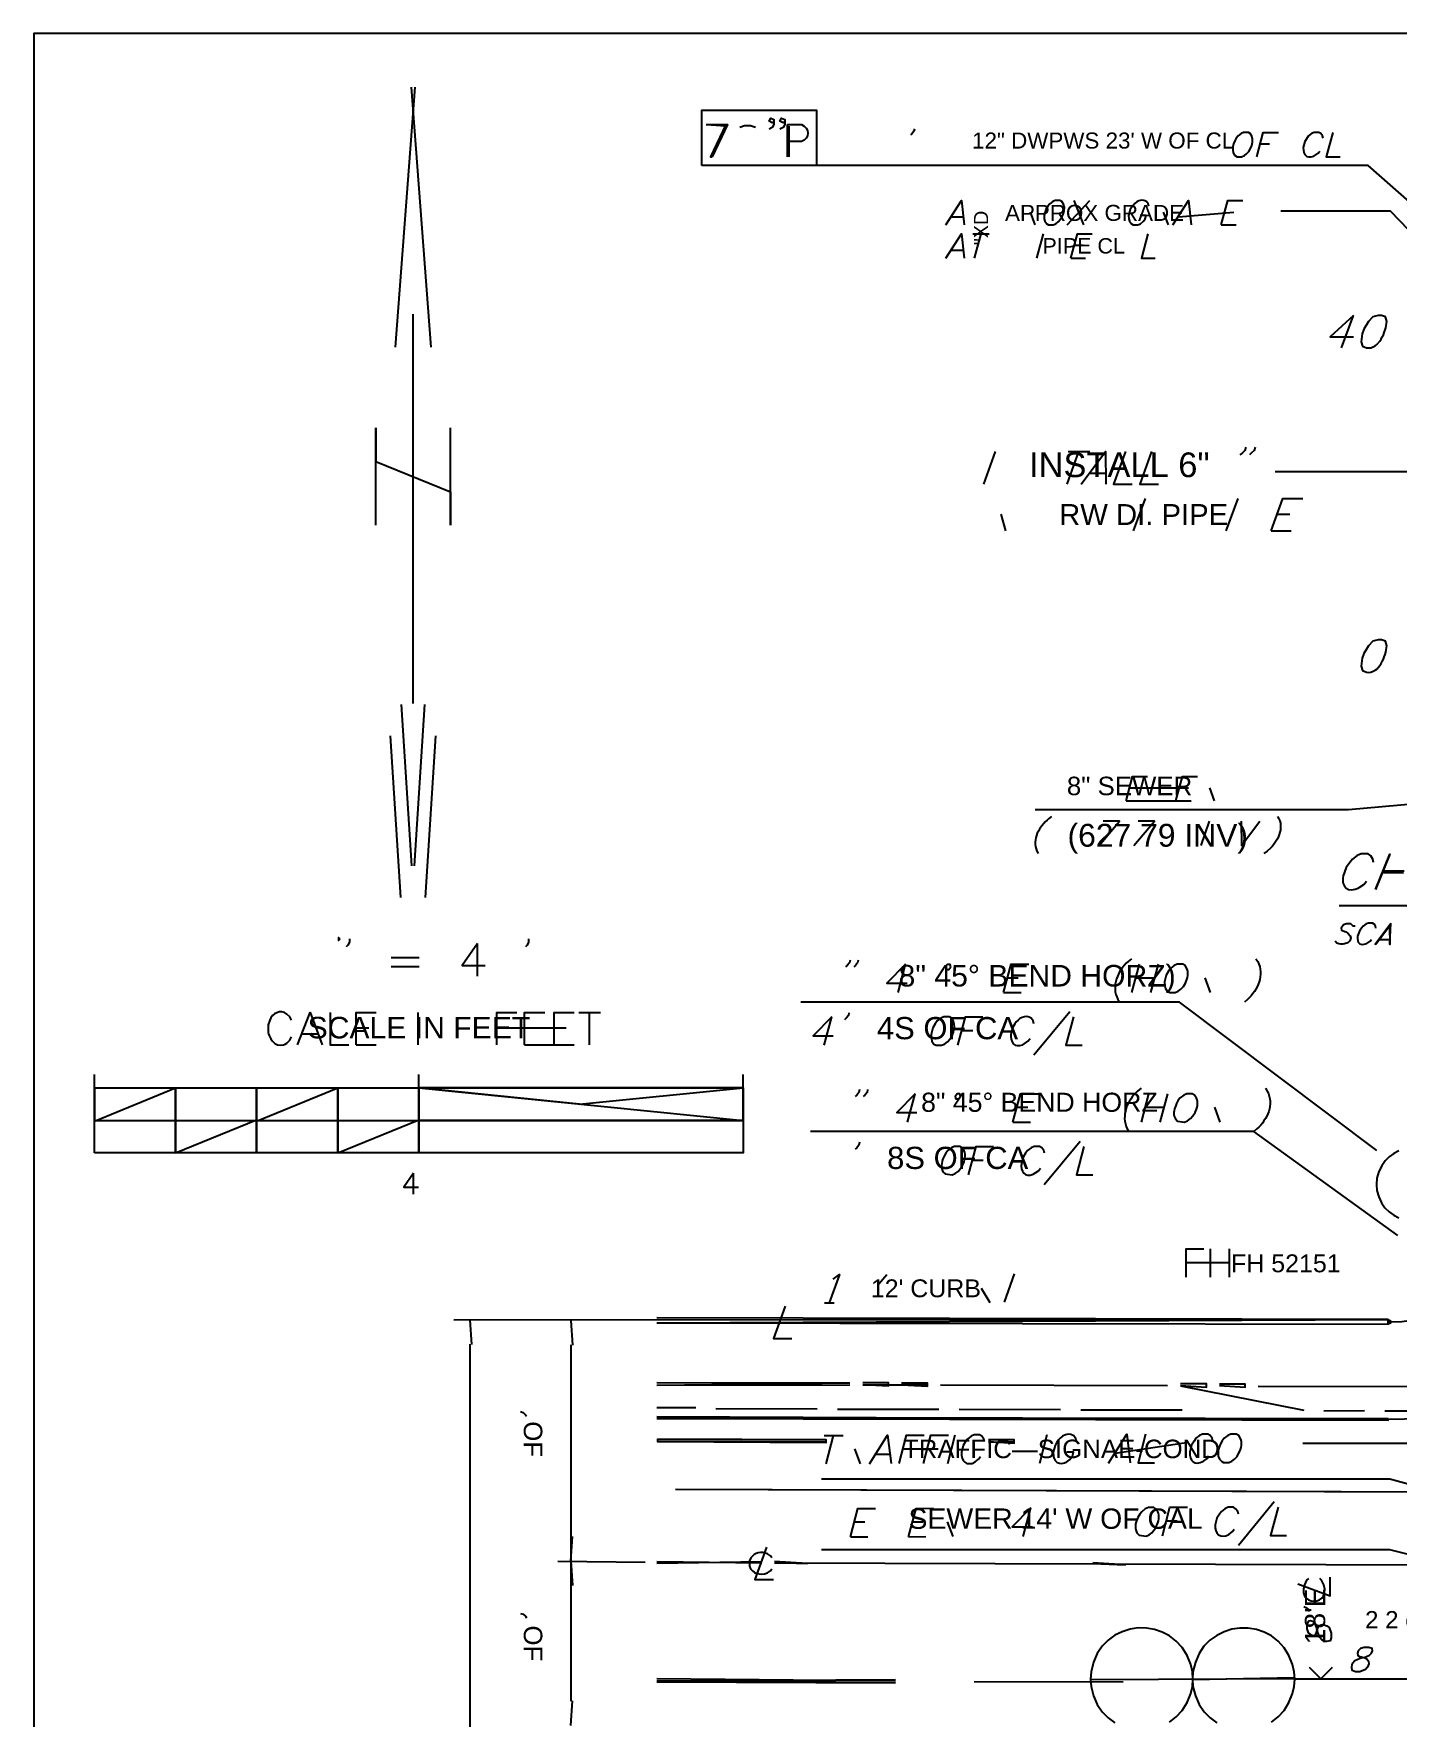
# Model space of a CAD drawing. Header units: feet. Extents: x 13 to 426, y 12 to 285.
# Drawn here: x 12.6 to 96.8, y 181.1 to 284.9 of the extents above; entities that cross this region are included whole.
import ezdxf
from ezdxf.enums import TextEntityAlignment as Align

# ---------------------------------------------------------------- set-up
doc = ezdxf.new("R2010")
doc.units = ezdxf.units.FT
for name, color, linetype in [('AGUA', 5, 'UTIL_W'), ('ANOTACION', 8, 'CONTINUOUS'), ('EJE_VIA', 7, 'CONTINUOUS')]:
    doc.layers.add(name, color=color, linetype=linetype)
doc.styles.add('CAD_TEXT', font='Arial')
doc.styles.add('LTSTD', font='Arial')
doc.linetypes.add('UTIL_W', pattern='A,4,-3,["W",LTSTD,S=1.2,R=0,X=-1.86,Y=-0.6],-3', length=10)

msp = doc.modelspace()

# ---------------------------------------------------------------- linework, layer by layer
at = {"layer": 'AGUA'}
msp.add_lwpolyline([(52.18, 195.19), (109.35, 194.99), (111.91, 192.5), (123.55, 192.49), (126.06, 194.96), (299.9, 194.46)], dxfattribs=at)
at = {"layer": 'EJE_VIA'}
for p, q in [((34.91, 265.59), (36.12, 281.61)), ((35.88, 281.61), (37.09, 265.59)), ((54.07, 279.32), (55.3, 279.23)), ((59.1, 277.32), (59.1, 279.32)), ((59.18, 279.22), (59.18, 277.32)), ((88.25, 278.12), (88.82, 278.12)), ((76.35, 273.13), (77.75, 274.63)), ((76.75, 274.63), (77.35, 273.13)), ((69.2, 273.63), (69.9, 273.63)), ((74.05, 273.92), (74.35, 273.13)), ((82.27, 273.92), (82.57, 273.13)), ((83.2, 273.63), (86.63, 273.92)), ((70.53, 272.58), (71.53, 272.58)), ((70.63, 271.08), (71.03, 272.58)), ((74.48, 271.08), (74.88, 272.58)), ((85.85, 273.13), (86.77, 273.13)), ((69.2, 271.58), (69.9, 271.58)), ((76.57, 271.08), (77.48, 271.08)), ((76.77, 271.87), (77.33, 271.87)), ((36, 243.62), (36, 267.62)), ((93.27, 265.55), (94, 267.55)), ((33.7, 254.62), (33.7, 260.62)), ((38.3, 254.62), (38.3, 260.62)), ((71.2, 257.15), (71.93, 259.15)), ((76.35, 257.15), (77.07, 259.15)), ((76.4, 259.15), (77.73, 259.15)), ((77.73, 257.82), (78.68, 257.82)), ((80.43, 254.27), (81.17, 256.27)), ((86.15, 254.27), (86.88, 256.27)), ((72.25, 255.3), (72.53, 254.27)), ((89.3, 255.3), (90.07, 255.3)), ((88.92, 254.27), (90.15, 254.27)), ((35.27, 243.57), (35.91, 233.61)), ((36.09, 233.61), (36.73, 243.57)), ((34.59, 241.62), (35.23, 231.66)), ((36.77, 231.66), (37.41, 241.62)), ((80.18, 238.42), (83.83, 238.42)), ((85.12, 238.42), (85.4, 237.62)), ((79.98, 237.62), (83.98, 237.62)), ((84.6, 234.87), (85.13, 236.37)), ((95.83, 233.2), (97.08, 233.18)), ((95.87, 233.3), (97.12, 233.3)), ((93.12, 231.18), (154.02, 231.18)), ((95.32, 228.77), (96.3, 230.08)), ((96.23, 229.9), (95.38, 228.77)), ((39.98, 226.82), (39.98, 228.82)), ((95.55, 229.08), (96.3, 229.08)), ((34.65, 227.97), (36.37, 227.97)), ((65.92, 225.8), (66.38, 227.55)), ((80.33, 225.8), (80.8, 227.55)), ((81.5, 225.8), (81.97, 227.55)), ((34.65, 227.4), (36.37, 227.4)), ((72.67, 226.72), (73.33, 226.72)), ((80.58, 226.72), (81.75, 226.72)), ((84.83, 226.72), (85.17, 225.8)), ((72.42, 225.8), (73.5, 225.8)), ((36.32, 222.58), (36.32, 224.58)), ((46.22, 224.58), (47.55, 224.58)), ((46.88, 222.58), (46.88, 224.58)), ((74.28, 221.97), (76.5, 224.63)), ((32.5, 223.63), (33.27, 223.63)), ((41.17, 223.63), (45.45, 223.63)), ((61.35, 222.55), (61.82, 224.3)), ((69.85, 223.47), (70.52, 223.47)), ((29.17, 223.25), (30.12, 223.25)), ((32.5, 222.58), (33.73, 222.58)), ((42.88, 222.58), (45.93, 222.58)), ((16.35, 219.92), (16.35, 220.75)), ((36.35, 215.92), (36.35, 220.75)), ((56.35, 219.92), (56.35, 220.75)), ((21.35, 215.92), (21.35, 219.92)), ((26.35, 215.92), (26.35, 219.92)), ((31.35, 215.92), (31.35, 219.92)), ((66.5, 217.82), (66.97, 219.57)), ((80.92, 217.82), (81.38, 219.57)), ((82.08, 217.82), (82.55, 219.57)), ((73.25, 218.73), (73.92, 218.73)), ((81.17, 218.73), (82.33, 218.73)), ((85.42, 218.73), (85.75, 217.82)), ((16.35, 217.92), (56.35, 217.92)), ((73, 217.82), (74.08, 217.82)), ((74.93, 213.98), (77.15, 216.65)), ((70.5, 215.48), (71.17, 215.48)), ((36.03, 213.37), (36.03, 214.67)), ((85.18, 208.25), (85.18, 210)), ((86.35, 208.25), (86.35, 210)), ((83.68, 209.17), (86.35, 209.17)), ((64.72, 207.85), (65.22, 208.43)), ((72.47, 206.72), (73.1, 208.47)), ((61.38, 206.67), (61.97, 206.68)), ((71.03, 207.58), (71.58, 206.7)), ((38.52, 205.62), (96.15, 205.65)), ((51.03, 205.45), (96.15, 205.65)), ((39.51, 205.62), (39.6, 204.11)), ((45.74, 205.58), (45.84, 204.07)), ((39.52, 127.12), (39.52, 204.12)), ((45.75, 182.12), (45.75, 204.08)), ((51.03, 201.77), (62.93, 201.75)), ((51.03, 201.6), (62.93, 201.75)), ((51.03, 201.6), (62.93, 201.62)), ((63.73, 201.62), (67.73, 201.63)), ((68.53, 201.61), (82.53, 201.58)), ((83.33, 201.56), (90.93, 200.05)), ((88.13, 201.54), (102.13, 201.52)), ((51.03, 200.23), (53.43, 200.22)), ((51.03, 199.63), (96.15, 199.55)), ((51.03, 199.58), (96.15, 199.48)), ((54.68, 200.16), (60.93, 200.15)), ((62.18, 200.12), (68.43, 200.13)), ((69.68, 200.11), (75.93, 200.1)), ((77.18, 200.07), (83.43, 200.08)), ((92.18, 200.02), (94.68, 200.03)), ((95.93, 200.01), (102.18, 200.02)), ((61.35, 198.5), (62.52, 198.5)), ((61.48, 196.75), (61.93, 198.5)), ((68.98, 196.77), (69.43, 198.53)), ((74.65, 196.8), (75.1, 198.55)), ((51.1, 198.17), (61.45, 198.12)), ((63.22, 197.67), (63.57, 196.75)), ((64.55, 197.35), (65.38, 197.35)), ((66.22, 197.68), (68.38, 197.68)), ((71.48, 198.09), (73.07, 198.12)), ((79.3, 197.4), (83.82, 198.08)), ((90.88, 198.02), (100.22, 198.02)), ((52.28, 195.18), (107.03, 195)), ((86.9, 191.73), (89.1, 194.42)), ((66.78, 193.17), (67.45, 193.18)), ((68.95, 193.18), (69.3, 192.27)), ((73.63, 192.28), (74.1, 194.03)), ((82.45, 193.23), (83.12, 193.23)), ((45.74, 190.75), (45.84, 192.26)), ((62.97, 192.25), (64.05, 192.25)), ((63.2, 193.17), (63.87, 193.17)), ((66.55, 192.25), (67.63, 192.27)), ((44.93, 190.75), (50.32, 190.68)), ((45.74, 190.75), (45.84, 189.24)), ((51.03, 190.72), (57.5, 190.65)), ((51.03, 190.63), (57.5, 190.72)), ((58.3, 190.65), (175.12, 190.27)), ((65.75, 183.35), (51.03, 183.5)), ((51.03, 183.37), (65.75, 183.45)), ((51.03, 183.3), (65.75, 183.4)), ((51.03, 183.3), (65.75, 183.25)), ((70.6, 183.33), (79.8, 183.32)), ((77.78, 183.46), (90.35, 183.51)), ((84.07, 183.46), (90.35, 183.57)), ((45.74, 180.62), (45.84, 182.13))]:
    msp.add_line(p, q, dxfattribs=at)
for points in [[(426.22, 284.92), (12.6, 284.92), (12.6, 12.08)], [(53.8, 276.8), (53.8, 280.2), (60.88, 280.2), (60.88, 276.8), (53.8, 276.8)], [(58.25, 279.52), (58.15, 279.42), (57.97, 279.52), (58.07, 279.7), (58.25, 279.62), (58.25, 279.32), (58.15, 279.13), (57.97, 279.03)], [(58.92, 279.52), (58.82, 279.42), (58.63, 279.52), (58.73, 279.7), (58.92, 279.62), (58.92, 279.32), (58.82, 279.13), (58.63, 279.03)], [(54.07, 279.32), (55.4, 279.32), (54.45, 277.32)], [(55.3, 279.32), (54.35, 277.32), (54.45, 277.32)], [(57.12, 279.13), (56.82, 279.23), (56.45, 279.23), (56.15, 279.13)], [(59.1, 279.32), (59.95, 279.32), (60.12, 279.22), (60.25, 279.1), (60.33, 278.95), (60.35, 278.79), (60.33, 278.63), (60.25, 278.48), (60.13, 278.36), (59.95, 278.27), (59.18, 278.27)], [(66.92, 279.05), (66.88, 278.9), (66.78, 278.77), (66.68, 278.68)], [(87.22, 278.83), (87.07, 278.77), (86.88, 278.62), (86.77, 278.48), (86.68, 278.32), (86.6, 278.13), (86.56, 277.94), (86.55, 277.75), (86.59, 277.58), (86.67, 277.43), (86.82, 277.33), (87.1, 277.33), (87.27, 277.4), (87.41, 277.51), (87.55, 277.66), (87.65, 277.83), (87.73, 278.03), (87.78, 278.22), (87.78, 278.42), (87.73, 278.6), (87.63, 278.77), (87.52, 278.83), (87.22, 278.83)], [(88.03, 277.33), (88.43, 278.83), (89.37, 278.83)], [(92.13, 278.47), (92.1, 278.62), (91.98, 278.77), (91.87, 278.83), (91.58, 278.83), (91.42, 278.77), (91.23, 278.62), (91, 278.27), (90.9, 277.9), (90.91, 277.73), (90.94, 277.59), (91, 277.47), (91.13, 277.35), (91.25, 277.32), (91.39, 277.32), (91.55, 277.36), (91.82, 277.55), (91.92, 277.68)], [(92.72, 278.83), (92.32, 277.33), (93.18, 277.33)], [(114.98, 259.15), (94.9, 276.8), (60.88, 276.8)], [(68.85, 273.13), (69.82, 274.63), (69.98, 273.13)], [(75.6, 274.63), (75.45, 274.57), (75.27, 274.42), (75.15, 274.28), (75.02, 274.07), (74.93, 273.7), (74.93, 273.5), (74.97, 273.35), (75.08, 273.2), (75.2, 273.13), (75.48, 273.13), (75.65, 273.2), (75.79, 273.32), (75.92, 273.47), (76.03, 273.64), (76.12, 273.83), (76.16, 274.02), (76.17, 274.21), (76.12, 274.4), (76.02, 274.57), (75.88, 274.63), (75.6, 274.63)], [(81.37, 274.28), (81.33, 274.42), (81.23, 274.57), (81.07, 274.64), (80.92, 274.66), (80.77, 274.62), (80.64, 274.55), (80.52, 274.45), (80.41, 274.33), (80.31, 274.2), (80.23, 274.07), (80.13, 273.7), (80.15, 273.5), (80.18, 273.35), (80.3, 273.2), (80.42, 273.13), (80.7, 273.13), (80.87, 273.2), (81.05, 273.35), (81.15, 273.5), (81.22, 273.7), (80.85, 273.7)], [(82.85, 273.13), (83.82, 274.63), (83.98, 273.13)], [(85.85, 273.13), (86.25, 274.63), (87.18, 274.63)], [(97.97, 272.22), (96.28, 273.98), (89.52, 273.98)], [(68.85, 271.08), (69.82, 272.58), (69.98, 271.08)], [(76.57, 271.08), (76.97, 272.58), (77.88, 272.58)], [(81.32, 272.58), (80.92, 271.08), (81.77, 271.08)], [(94, 267.55), (92.57, 266.22), (94, 266.22)], [(95.52, 267.55), (95.2, 267.47), (94.92, 267.18), (94.63, 266.7), (94.53, 266.42), (94.47, 265.93), (94.55, 265.65), (94.8, 265.55), (94.95, 265.54), (95.08, 265.56), (95.21, 265.61), (95.33, 265.67), (95.44, 265.75), (95.63, 265.97), (95.71, 266.09), (95.78, 266.22), (95.85, 266.36), (95.9, 266.5), (95.95, 266.65), (95.99, 266.79), (96.02, 266.93), (96.04, 267.06), (96.05, 267.18), (95.97, 267.47), (95.72, 267.55), (95.52, 267.55)], [(101.47, 260.77), (99.17, 257.9), (89.17, 257.9)], [(33.7, 260.62), (33.7, 258.55), (38.3, 256.67)], [(77.2, 257.15), (78.7, 259.15), (78.73, 257.15)], [(79.93, 259.15), (79.2, 257.15), (80.35, 257.15)], [(81.55, 259.15), (80.82, 257.15), (81.97, 257.15)], [(87.37, 259.43), (87.3, 259.23), (87.13, 259.05), (87, 258.95)], [(87.93, 259.43), (87.87, 259.23), (87.7, 259.05), (87.58, 258.95)], [(33.7, 258.55), (38.3, 256.67), (38.3, 254.62)], [(88.92, 254.27), (89.65, 256.27), (90.88, 256.27)], [(95.52, 247.55), (95.2, 247.47), (94.92, 247.18), (94.63, 246.7), (94.53, 246.42), (94.47, 245.93), (94.55, 245.65), (94.8, 245.55), (94.95, 245.54), (95.08, 245.56), (95.21, 245.61), (95.33, 245.67), (95.44, 245.75), (95.63, 245.97), (95.71, 246.09), (95.78, 246.22), (95.85, 246.36), (95.9, 246.5), (95.95, 246.65), (95.99, 246.79), (96.02, 246.93), (96.04, 247.06), (96.05, 247.18), (95.97, 247.47), (95.72, 247.55), (95.52, 247.55)], [(119.07, 239.32), (93.7, 237.07), (74.37, 237.07)], [(79.98, 237.62), (80.38, 239.12), (81.3, 239.12)], [(83.05, 237.62), (83.45, 239.12), (84.38, 239.12)], [(75.38, 236.65), (75.2, 236.52), (75.1, 236.43), (74.99, 236.33), (74.9, 236.22), (74.8, 236.11), (74.72, 236), (74.64, 235.87), (74.57, 235.75), (74.5, 235.62), (74.45, 235.49), (74.41, 235.35), (74.38, 235.21), (74.37, 235.08), (74.37, 234.94), (74.38, 234.8), (74.42, 234.66), (74.47, 234.52), (74.55, 234.37)], [(78.32, 234.87), (79.57, 236.37), (78.57, 236.37)], [(80.45, 234.87), (81.72, 236.37), (80.72, 236.37)], [(87.07, 236.37), (87.1, 234.87), (88.22, 236.37)], [(89.32, 236.65), (89.4, 236.52), (89.45, 236.38), (89.49, 236.24), (89.5, 236.1), (89.51, 235.96), (89.49, 235.82), (89.46, 235.69), (89.42, 235.55), (89.37, 235.42), (89.31, 235.28), (89.24, 235.16), (89.16, 235.03), (89.07, 234.92), (88.98, 234.81), (88.89, 234.7), (88.68, 234.52), (88.48, 234.37)], [(95.23, 233.82), (95.2, 234.03), (95.07, 234.23), (94.9, 234.35), (94.48, 234.35), (94.23, 234.25), (93.95, 234.03), (93.77, 233.83), (93.55, 233.52), (93.37, 233), (93.35, 232.87), (93.34, 232.75), (93.35, 232.63), (93.37, 232.53), (93.44, 232.36), (93.55, 232.23), (93.7, 232.16), (93.89, 232.14), (94, 232.15), (94.11, 232.17), (94.23, 232.21), (94.35, 232.27), (94.63, 232.47), (94.8, 232.68)], [(95.35, 232.15), (96.25, 234.33), (95.35, 232.15)], [(94.1, 229.9), (93.98, 229.9), (93.83, 230.03), (93.58, 230.03), (93.38, 229.97), (93.25, 229.78), (93.27, 229.65), (93.52, 229.54), (93.65, 229.47), (93.8, 229.31), (93.84, 229.15), (93.78, 229), (93.65, 228.87), (93.45, 228.8), (93.34, 228.78), (93.22, 228.78), (93.1, 228.8), (92.97, 228.85), (92.88, 228.97)], [(95.37, 229.77), (95.35, 229.9), (95.28, 230.02), (95.17, 230.08), (94.92, 230.08), (94.78, 230.03), (94.6, 229.9), (94.5, 229.78), (94.37, 229.58), (94.25, 229.28), (94.24, 229.13), (94.26, 229), (94.29, 228.9), (94.39, 228.8), (94.54, 228.77), (94.67, 228.78), (94.83, 228.83), (95.02, 228.97), (95.12, 229.08)], [(96.23, 229.9), (96.25, 228.77), (96.3, 230.08)], [(31.5, 229.12), (31.4, 229.2), (31.4, 229.02), (31.5, 229.12)], [(32.07, 229.12), (32.07, 228.92), (31.98, 228.73), (31.88, 228.63)], [(39.98, 228.82), (39.03, 227.48), (40.45, 227.48)], [(43.12, 229.12), (43.12, 228.92), (43.03, 228.73), (42.93, 228.63)], [(62.95, 227.8), (62.92, 227.63), (62.78, 227.47), (62.68, 227.38)], [(63.45, 227.8), (63.42, 227.63), (63.28, 227.47), (63.18, 227.38)], [(66.38, 227.55), (65.23, 226.38), (66.48, 226.38)], [(69.17, 227.38), (69.13, 227.53), (68.97, 227.53), (68.83, 227.38), (68.88, 227.23), (69.05, 227.23), (69.17, 227.38)], [(72.42, 225.8), (72.88, 227.55), (73.97, 227.55)], [(80.32, 227.88), (80.1, 227.72), (79.98, 227.61), (79.87, 227.49), (79.77, 227.36), (79.67, 227.23), (79.58, 227.09), (79.51, 226.94), (79.44, 226.8), (79.38, 226.64), (79.34, 226.49), (79.31, 226.33), (79.3, 226.17), (79.3, 226.01), (79.31, 225.85), (79.35, 225.69), (79.4, 225.54), (79.47, 225.38), (79.6, 225.22)], [(83.13, 227.55), (82.95, 227.47), (82.73, 227.3), (82.6, 227.13), (82.45, 226.88), (82.35, 226.47), (82.37, 226.22), (82.4, 226.05), (82.52, 225.88), (82.67, 225.8), (83, 225.8), (83.18, 225.88), (83.36, 226.01), (83.51, 226.18), (83.64, 226.39), (83.69, 226.5), (83.73, 226.61), (83.76, 226.73), (83.78, 226.85), (83.79, 226.96), (83.78, 227.08), (83.76, 227.18), (83.73, 227.29), (83.62, 227.47), (83.47, 227.55), (83.13, 227.55)], [(87.98, 227.88), (88.1, 227.72), (88.17, 227.56), (88.22, 227.41), (88.25, 227.25), (88.27, 227.09), (88.27, 226.93), (88.25, 226.77), (88.22, 226.61), (88.18, 226.46), (88.13, 226.3), (88.06, 226.16), (87.98, 226.01), (87.89, 225.87), (87.8, 225.74), (87.69, 225.61), (87.58, 225.49), (87.47, 225.38), (87.27, 225.22)], [(28.5, 224.1), (28.4, 224.3), (28.22, 224.48), (28.07, 224.57), (27.91, 224.61), (27.75, 224.61), (27.6, 224.56), (27.46, 224.49), (27.33, 224.38), (27.23, 224.25), (27.17, 224.1), (27.07, 223.82), (27.07, 223.35), (27.09, 223.25), (27.12, 223.15), (27.22, 222.96), (27.33, 222.8), (27.48, 222.67), (27.64, 222.58), (27.82, 222.55), (28.01, 222.58), (28.11, 222.62), (28.22, 222.68), (28.4, 222.87), (28.5, 223.07)], [(28.88, 222.58), (29.65, 224.58), (30.4, 222.58)], [(30.88, 224.58), (30.88, 222.58), (32.03, 222.58)], [(32.5, 222.58), (32.5, 224.58), (33.73, 224.58)], [(41.17, 222.58), (41.17, 224.58), (42.4, 224.58)], [(42.88, 222.58), (42.88, 224.58), (44.12, 224.58)], [(44.7, 222.58), (44.7, 224.58), (45.93, 224.58)], [(95.45, 216.07), (83.28, 225.22), (59.92, 225.22)], [(62.88, 224.55), (62.85, 224.38), (62.72, 224.22), (62.6, 224.13)], [(61.82, 224.3), (60.67, 223.13), (61.92, 223.13)], [(68.73, 224.3), (68.55, 224.22), (68.33, 224.05), (68.2, 223.88), (68.05, 223.63), (67.95, 223.22), (67.97, 222.97), (68, 222.8), (68.12, 222.63), (68.27, 222.55), (68.6, 222.55), (68.78, 222.63), (68.96, 222.76), (69.11, 222.93), (69.24, 223.14), (69.29, 223.25), (69.33, 223.36), (69.36, 223.48), (69.38, 223.6), (69.39, 223.71), (69.38, 223.83), (69.36, 223.93), (69.33, 224.04), (69.22, 224.22), (69.07, 224.3), (68.73, 224.3)], [(69.6, 222.55), (70.07, 224.3), (71.15, 224.3)], [(74.28, 223.88), (74.25, 224.05), (74.13, 224.22), (74, 224.29), (73.86, 224.33), (73.71, 224.31), (73.57, 224.27), (73.43, 224.2), (73.31, 224.1), (73.2, 224), (73.12, 223.88), (72.97, 223.63), (72.87, 223.22), (72.86, 223.11), (72.88, 222.93), (72.94, 222.77), (73.02, 222.65), (73.13, 222.57), (73.26, 222.53), (73.42, 222.53), (73.6, 222.59), (73.92, 222.8), (74.05, 222.97)], [(76.73, 224.3), (76.27, 222.55), (77.27, 222.55)], [(16.35, 215.92), (16.35, 219.92), (56.35, 219.92), (56.35, 215.92), (16.35, 215.92)], [(16.35, 219.92), (16.35, 217.88), (21.35, 219.92)], [(16.35, 217.88), (21.35, 219.92), (21.35, 217.88)], [(26.35, 219.92), (26.35, 217.88), (31.35, 219.92)], [(26.35, 217.88), (31.35, 219.92), (31.35, 217.88)], [(36.35, 219.92), (56.35, 217.92), (36.35, 217.92)], [(56.35, 217.92), (56.35, 219.92), (36.35, 219.92)], [(46.27, 218.92), (36.35, 219.92), (36.35, 217.95)], [(46.27, 218.92), (56.35, 219.92), (56.35, 217.92)], [(63.53, 219.82), (63.5, 219.65), (63.37, 219.48), (63.27, 219.4)], [(64.03, 219.82), (64, 219.65), (63.87, 219.48), (63.77, 219.4)], [(66.97, 219.57), (65.83, 218.4), (67.08, 218.4)], [(69.77, 219.4), (69.72, 219.55), (69.55, 219.55), (69.43, 219.4), (69.47, 219.25), (69.63, 219.25), (69.77, 219.4)], [(73, 217.82), (73.47, 219.57), (74.55, 219.57)], [(80.9, 219.9), (80.68, 219.73), (80.57, 219.62), (80.46, 219.5), (80.36, 219.38), (80.26, 219.24), (80.18, 219.1), (80.1, 218.96), (80.03, 218.81), (79.98, 218.66), (79.93, 218.5), (79.9, 218.34), (79.89, 218.19), (79.88, 218.03), (79.9, 217.87), (79.93, 217.71), (79.98, 217.55), (80.05, 217.4), (80.18, 217.23)], [(83.72, 219.57), (83.53, 219.48), (83.32, 219.32), (83.19, 219.16), (83.08, 218.96), (83.04, 218.85), (83, 218.74), (82.97, 218.63), (82.94, 218.51), (82.93, 218.4), (82.93, 218.29), (82.95, 218.19), (83.02, 218.01), (83.15, 217.87), (83.58, 217.82), (83.77, 217.9), (83.94, 218.03), (84.09, 218.2), (84.23, 218.4), (84.28, 218.51), (84.32, 218.62), (84.36, 218.74), (84.38, 218.85), (84.39, 218.97), (84.38, 219.08), (84.36, 219.19), (84.32, 219.3), (84.2, 219.48), (84.05, 219.57), (83.72, 219.57)], [(88.57, 219.9), (88.68, 219.73), (88.76, 219.58), (88.81, 219.42), (88.84, 219.26), (88.86, 219.1), (88.86, 218.94), (88.85, 218.78), (88.82, 218.63), (88.77, 218.47), (88.72, 218.32), (88.65, 218.18), (88.57, 218.03), (88.48, 217.89), (88.39, 217.76), (88.28, 217.63), (88.17, 217.51), (88.05, 217.4), (87.85, 217.23)], [(21.35, 217.95), (21.35, 215.92), (26.35, 217.95)], [(21.35, 215.92), (26.35, 217.95), (26.35, 215.92)], [(31.35, 217.95), (31.35, 215.92), (36.35, 217.95)], [(31.35, 215.92), (36.35, 217.95), (36.35, 215.92)], [(96.73, 210.82), (87.85, 217.23), (60.52, 217.23)], [(63.53, 216.57), (63.5, 216.4), (63.37, 216.23), (63.27, 216.15)], [(69.38, 216.32), (69.2, 216.23), (68.98, 216.07), (68.86, 215.91), (68.75, 215.71), (68.7, 215.6), (68.66, 215.49), (68.63, 215.38), (68.61, 215.26), (68.6, 215.15), (68.6, 215.04), (68.61, 214.94), (68.68, 214.76), (68.82, 214.62), (69.25, 214.57), (69.43, 214.65), (69.61, 214.78), (69.76, 214.95), (69.89, 215.15), (69.95, 215.26), (69.99, 215.37), (70.02, 215.49), (70.04, 215.6), (70.05, 215.72), (70.05, 215.83), (70.03, 215.94), (69.99, 216.05), (69.87, 216.23), (69.72, 216.32), (69.38, 216.32)], [(70.25, 214.57), (70.72, 216.32), (71.8, 216.32)], [(74.95, 215.9), (74.9, 216.07), (74.78, 216.23), (74.63, 216.32), (74.3, 216.32), (74.12, 216.23), (73.9, 216.07), (73.78, 215.9), (73.63, 215.65), (73.52, 215.23), (73.51, 215.13), (73.53, 214.94), (73.59, 214.79), (73.67, 214.67), (73.78, 214.58), (73.91, 214.54), (74.07, 214.55), (74.25, 214.6), (74.57, 214.82), (74.7, 214.98)], [(77.38, 216.32), (76.92, 214.57), (77.92, 214.57)], [(96.8, 216.04), (96.49, 215.89), (96.21, 215.68), (95.95, 215.42), (95.74, 215.12), (95.57, 214.77), (95.45, 214.37), (95.42, 213.98), (95.45, 213.6), (95.56, 213.2), (95.73, 212.84), (95.94, 212.53), (96.2, 212.28), (96.48, 212.07), (96.79, 211.91)], [(96.15, 205.5), (96.98, 205.53), (97.89, 205.65), (98.76, 205.84), (99.6, 206.11), (100.41, 206.44), (101.18, 206.84), (101.91, 207.31), (102.6, 207.83), (103.23, 208.41), (103.81, 209.05), (104.34, 209.73), (104.81, 210.45), (105.22, 211.22), (105.56, 212.03), (105.83, 212.87), (106.03, 213.75), (106.15, 214.65), (106.18, 215.47)], [(96.15, 199.5), (97.15, 199.53), (98.64, 199.69), (100.08, 199.98), (101.47, 200.4), (102.81, 200.93), (104.08, 201.58), (105.29, 202.34), (106.41, 203.2), (107.46, 204.15), (108.42, 205.2), (109.28, 206.32), (110.05, 207.52), (110.7, 208.79), (111.25, 210.13), (111.68, 211.52), (111.98, 212.96), (112.15, 214.45), (112.18, 215.47)], [(36.03, 214.67), (35.42, 213.8), (36.33, 213.8)], [(83.68, 208.25), (83.68, 210), (84.77, 210)], [(61.9, 208.13), (62.3, 208.43), (61.67, 206.67)], [(51.03, 205.45), (96.15, 205.35), (96.15, 205.65), (51.03, 205.75)], [(58.95, 206.47), (58.23, 204.47), (59.37, 204.47)], [(96.15, 205.65), (96.28, 205.57), (96.28, 205.42), (96.15, 205.35)], [(63.73, 201.65), (65.33, 201.55), (65.33, 201.75), (63.73, 201.75)], [(66.13, 201.63), (67.73, 201.53), (67.73, 201.73), (66.13, 201.73)], [(83.33, 201.58), (84.93, 201.48), (84.93, 201.68), (83.33, 201.68)], [(85.73, 201.57), (87.33, 201.47), (87.33, 201.67), (85.73, 201.67)], [(42.63, 199.97), (42.78, 199.92), (42.93, 199.78), (43, 199.68)], [(51.03, 199.55), (96.15, 199.45), (51.03, 199.65)], [(64.15, 196.75), (65.27, 198.52), (65.48, 196.77)], [(65.98, 196.77), (66.43, 198.52), (67.52, 198.52)], [(67.48, 196.77), (67.93, 198.52), (69.02, 198.52)], [(71.25, 198.12), (71.2, 198.28), (71.08, 198.45), (70.93, 198.53), (70.6, 198.53), (70.42, 198.45), (70.2, 198.28), (70.08, 198.12), (69.93, 197.87), (69.82, 197.45), (69.82, 197.26), (69.86, 197.09), (69.93, 196.95), (70.03, 196.85), (70.16, 196.78), (70.3, 196.76), (70.48, 196.78), (70.67, 196.87), (70.88, 197.03), (71, 197.2)], [(76.92, 198.13), (76.87, 198.3), (76.75, 198.47), (76.57, 198.56), (76.4, 198.58), (76.23, 198.54), (76.06, 198.46), (75.92, 198.34), (75.79, 198.2), (75.68, 198.04), (75.6, 197.88), (75.48, 197.47), (75.5, 197.22), (75.53, 197.11), (75.61, 196.95), (75.72, 196.84), (75.86, 196.79), (76.01, 196.78), (76.17, 196.81), (76.33, 196.88), (76.48, 196.99), (76.67, 197.22), (76.73, 197.47), (76.32, 197.47)], [(78.9, 196.8), (80.02, 198.57), (80.23, 196.82)], [(81.18, 198.57), (80.73, 196.82), (81.73, 196.82)], [(85.33, 198.17), (85.28, 198.33), (85.17, 198.5), (85.02, 198.58), (84.68, 198.58), (84.5, 198.5), (84.28, 198.33), (84.17, 198.15), (84.02, 197.9), (83.9, 197.48), (83.91, 197.29), (83.95, 197.12), (84.01, 196.98), (84.11, 196.88), (84.23, 196.82), (84.38, 196.8), (84.55, 196.83), (84.75, 196.92), (84.97, 197.08), (85.08, 197.25)], [(86.43, 198.58), (86.25, 198.5), (86.03, 198.33), (85.91, 198.17), (85.8, 197.98), (85.75, 197.88), (85.71, 197.77), (85.68, 197.66), (85.66, 197.55), (85.65, 197.43), (85.65, 197.33), (85.66, 197.22), (85.74, 197.04), (85.88, 196.89), (85.98, 196.83), (86.32, 196.83), (86.5, 196.92), (86.67, 197.04), (86.82, 197.21), (86.94, 197.42), (87, 197.53), (87.04, 197.64), (87.07, 197.76), (87.09, 197.88), (87.1, 197.99), (87.1, 198.11), (87.08, 198.21), (87.04, 198.32), (86.92, 198.5), (86.77, 198.58), (86.43, 198.58)], [(51.1, 198.3), (61.45, 198.25), (61.45, 198.05), (51.1, 198.1), (51.1, 198.3)], [(71.48, 198.12), (73.07, 198.02), (73.07, 198.22), (71.48, 198.22)], [(119.17, 189.53), (96.25, 195.8), (61.18, 195.8)], [(62.97, 192.25), (63.43, 194), (64.52, 194)], [(66.55, 192.25), (67.02, 194), (68.1, 194.02)], [(74.1, 194.03), (72.95, 192.87), (74.2, 192.87)], [(81.35, 194.05), (81.15, 193.97), (80.95, 193.8), (80.82, 193.64), (80.7, 193.45), (80.65, 193.34), (80.61, 193.23), (80.58, 193.12), (80.56, 193.01), (80.55, 192.89), (80.55, 192.79), (80.57, 192.68), (80.64, 192.5), (80.79, 192.35), (81.22, 192.3), (81.4, 192.38), (81.56, 192.5), (81.71, 192.68), (81.78, 192.78), (81.84, 192.89), (81.9, 193), (81.94, 193.12), (81.97, 193.24), (81.99, 193.36), (82, 193.47), (82, 193.59), (81.98, 193.7), (81.94, 193.8), (81.82, 193.97), (81.68, 194.05), (81.35, 194.05)], [(82.22, 192.32), (82.68, 194.07), (83.77, 194.07)], [(86.9, 193.65), (86.87, 193.82), (86.73, 193.98), (86.6, 194.07), (86.27, 194.07), (86.07, 193.98), (85.87, 193.82), (85.73, 193.65), (85.58, 193.4), (85.47, 192.98), (85.47, 192.79), (85.51, 192.63), (85.58, 192.49), (85.68, 192.38), (85.81, 192.31), (85.95, 192.29), (86.13, 192.32), (86.32, 192.4), (86.53, 192.57), (86.65, 192.73)], [(89.35, 194.08), (88.88, 192.33), (89.88, 192.33)], [(58.13, 190.95), (58.05, 191.07), (57.85, 191.2), (57.71, 191.25), (57.57, 191.28), (57.43, 191.29), (57.29, 191.27), (57.16, 191.22), (57.04, 191.15), (56.93, 191.06), (56.83, 190.95), (56.75, 190.77), (56.75, 190.45), (56.82, 190.28), (56.93, 190.15), (57.05, 190.06), (57.19, 189.99), (57.35, 189.96), (57.51, 189.95), (57.68, 189.97), (57.85, 190.02), (58.05, 190.15), (58.13, 190.27)], [(57.8, 191.62), (57.08, 189.62), (58.22, 189.62)], [(119.15, 185.77), (96.25, 191.45), (61.18, 191.45)], [(58.3, 190.67), (60.3, 190.6), (58.3, 190.72)], [(77.92, 190.6), (79.92, 190.53), (77.92, 190.65)], [(90.57, 189.35), (92.57, 188.62), (92.57, 189.77)], [(91.23, 189.68), (91.1, 189.58), (90.97, 189.28), (90.91, 189.02), (90.92, 188.8), (90.98, 188.62), (91.09, 188.47), (91.23, 188.37), (91.39, 188.31), (91.57, 188.29), (91.74, 188.31), (91.9, 188.37), (92.05, 188.47), (92.15, 188.61), (92.22, 188.79), (92.23, 189.02), (92.17, 189.28), (92.03, 189.58), (91.92, 189.68)], [(42.63, 187.53), (42.78, 187.48), (42.93, 187.35), (43, 187.25)], [(90.93, 187.95), (91.07, 187.9), (91.22, 187.77), (91.28, 187.67)], [(91.13, 186.58), (91.2, 186.33), (91.35, 186.22), (91.5, 186.17), (91.63, 186.18), (91.7, 186.3), (91.85, 186.75), (92, 186.83), (92.13, 186.85), (92.35, 186.77), (92.5, 186.65), (92.63, 186.32), (92.63, 186.02), (92.57, 185.83), (92.34, 185.79), (92.22, 185.8), (92.04, 185.89), (91.92, 186.05), (91.84, 186.25), (91.81, 186.36), (91.78, 186.47), (91.75, 186.58), (91.72, 186.69), (91.63, 186.88), (91.5, 187.02), (91.35, 187.07), (91.22, 187.05), (91.13, 186.87), (91.13, 186.58)], [(84.1, 183.48), (84.07, 183.93), (83.97, 184.37), (83.74, 184.93), (83.43, 185.42), (83.07, 185.82), (82.66, 186.14), (82.2, 186.38), (81.72, 186.54), (81.23, 186.62), (80.72, 186.63), (80.22, 186.55), (79.74, 186.4), (79.29, 186.18), (78.87, 185.87), (78.5, 185.5), (78.2, 185.05), (77.97, 184.53), (77.82, 183.93), (77.78, 183.48), (77.82, 183.03), (77.97, 182.44), (78.2, 181.92), (78.5, 181.47), (78.87, 181.1), (79.28, 180.79)], [(90.38, 183.48), (90.35, 183.93), (90.25, 184.37), (90.02, 184.93), (89.72, 185.41), (89.36, 185.82), (88.94, 186.14), (88.49, 186.38), (88.01, 186.54), (87.51, 186.62), (87, 186.62), (86.5, 186.55), (86.02, 186.4), (85.57, 186.17), (85.15, 185.87), (84.78, 185.5), (84.48, 185.05), (84.25, 184.53), (84.1, 183.93), (84.07, 183.48), (84.1, 183.03), (84.25, 182.44), (84.48, 181.92), (84.79, 181.47), (85.16, 181.09), (85.57, 180.79)], [(94.67, 185.43), (94.43, 185.37), (94.3, 185.22), (94.25, 185.08), (94.27, 184.93), (94.38, 184.87), (94.65, 184.8), (94.83, 184.72), (94.93, 184.58), (94.95, 184.43), (94.87, 184.22), (94.75, 184.08), (94.4, 183.93), (94.12, 183.93), (93.93, 184), (93.89, 184.23), (93.91, 184.36), (93.95, 184.46), (94.09, 184.62), (94.27, 184.71), (94.38, 184.75), (94.48, 184.78), (94.59, 184.81), (94.7, 184.83), (94.8, 184.87), (94.98, 184.95), (95.12, 185.08), (95.17, 185.22), (95.15, 185.37), (94.95, 185.43), (94.67, 185.43)], [(92.68, 184.2), (91.98, 183.5), (91.28, 184.2)], [(82.66, 180.83), (83.07, 181.15), (83.44, 181.55), (83.74, 182.03), (83.97, 182.6), (84.07, 183.03), (84.1, 183.48)], [(88.94, 180.83), (89.35, 181.15), (89.72, 181.55), (90.02, 182.03), (90.25, 182.6), (90.35, 183.03), (90.38, 183.48)], [(132.1, 181.87), (114.6, 183.48), (90.38, 183.48)]]:
    msp.add_lwpolyline(points, dxfattribs=at)

# ---------------------------------------------------------------- texts
at = {"layer": 'ANOTACION', "style": 'CAD_TEXT'}
for s, height, p in [('12" DWPWS 23\' W OF CL', 0.9879, (78.56, 278.33)), ('APPROX GRADE', 0.9879, (78.03, 273.87)), ('PIPE CL', 0.95, (77.36, 271.84)), ('INSTALL 6"', 1.52, (79.56, 258.34)), ('RW DI. PIPE', 1.2919, (81.06, 255.27)), ('8" SEWER', 1.14, (80.19, 238.54)), ('(627 79 INV)', 1.4059, (81.93, 235.5)), ('8" 45° BEND HORZ)', 1.3299, (74.49, 226.84)), ('SCALE IN FEET', 1.3299, (36.36, 223.64)), ('4S OF CA', 1.368, (68.96, 223.61)), ('8" 45° BEND HORZ', 1.1779, (74.63, 219.04)), ('8S OF CA', 1.368, (69.59, 215.61)), ('FH 52151', 1.102, (89.83, 209.11)), ("12' CURB", 1.102, (67.63, 207.57)), ('TRAFFIC—SIGNAE-COND', 1.1399, (75.99, 197.67)), ("SEWER 14' W OF CAL", 1.2539, (75.63, 193.37)), ('2 2 ery W 2 ANO', 1.0639, (100.33, 187.14))]:
    msp.add_text(s, height=height, dxfattribs=at).set_placement(p, align=Align.MIDDLE_CENTER)
for s, height, rotation, p in [('"XD', 0.874, 90, (71.03, 272.94)), ('OF', 1.14, 270, (43.4, 198.27)), ("18'E", 1.254, 90, (91.63, 187.34)), ('OF', 1.14, 270, (43.4, 185.68))]:
    msp.add_text(s, height=height, rotation=rotation, dxfattribs=at).set_placement(p, align=Align.MIDDLE_CENTER)

doc.saveas('drawing.dxf')
